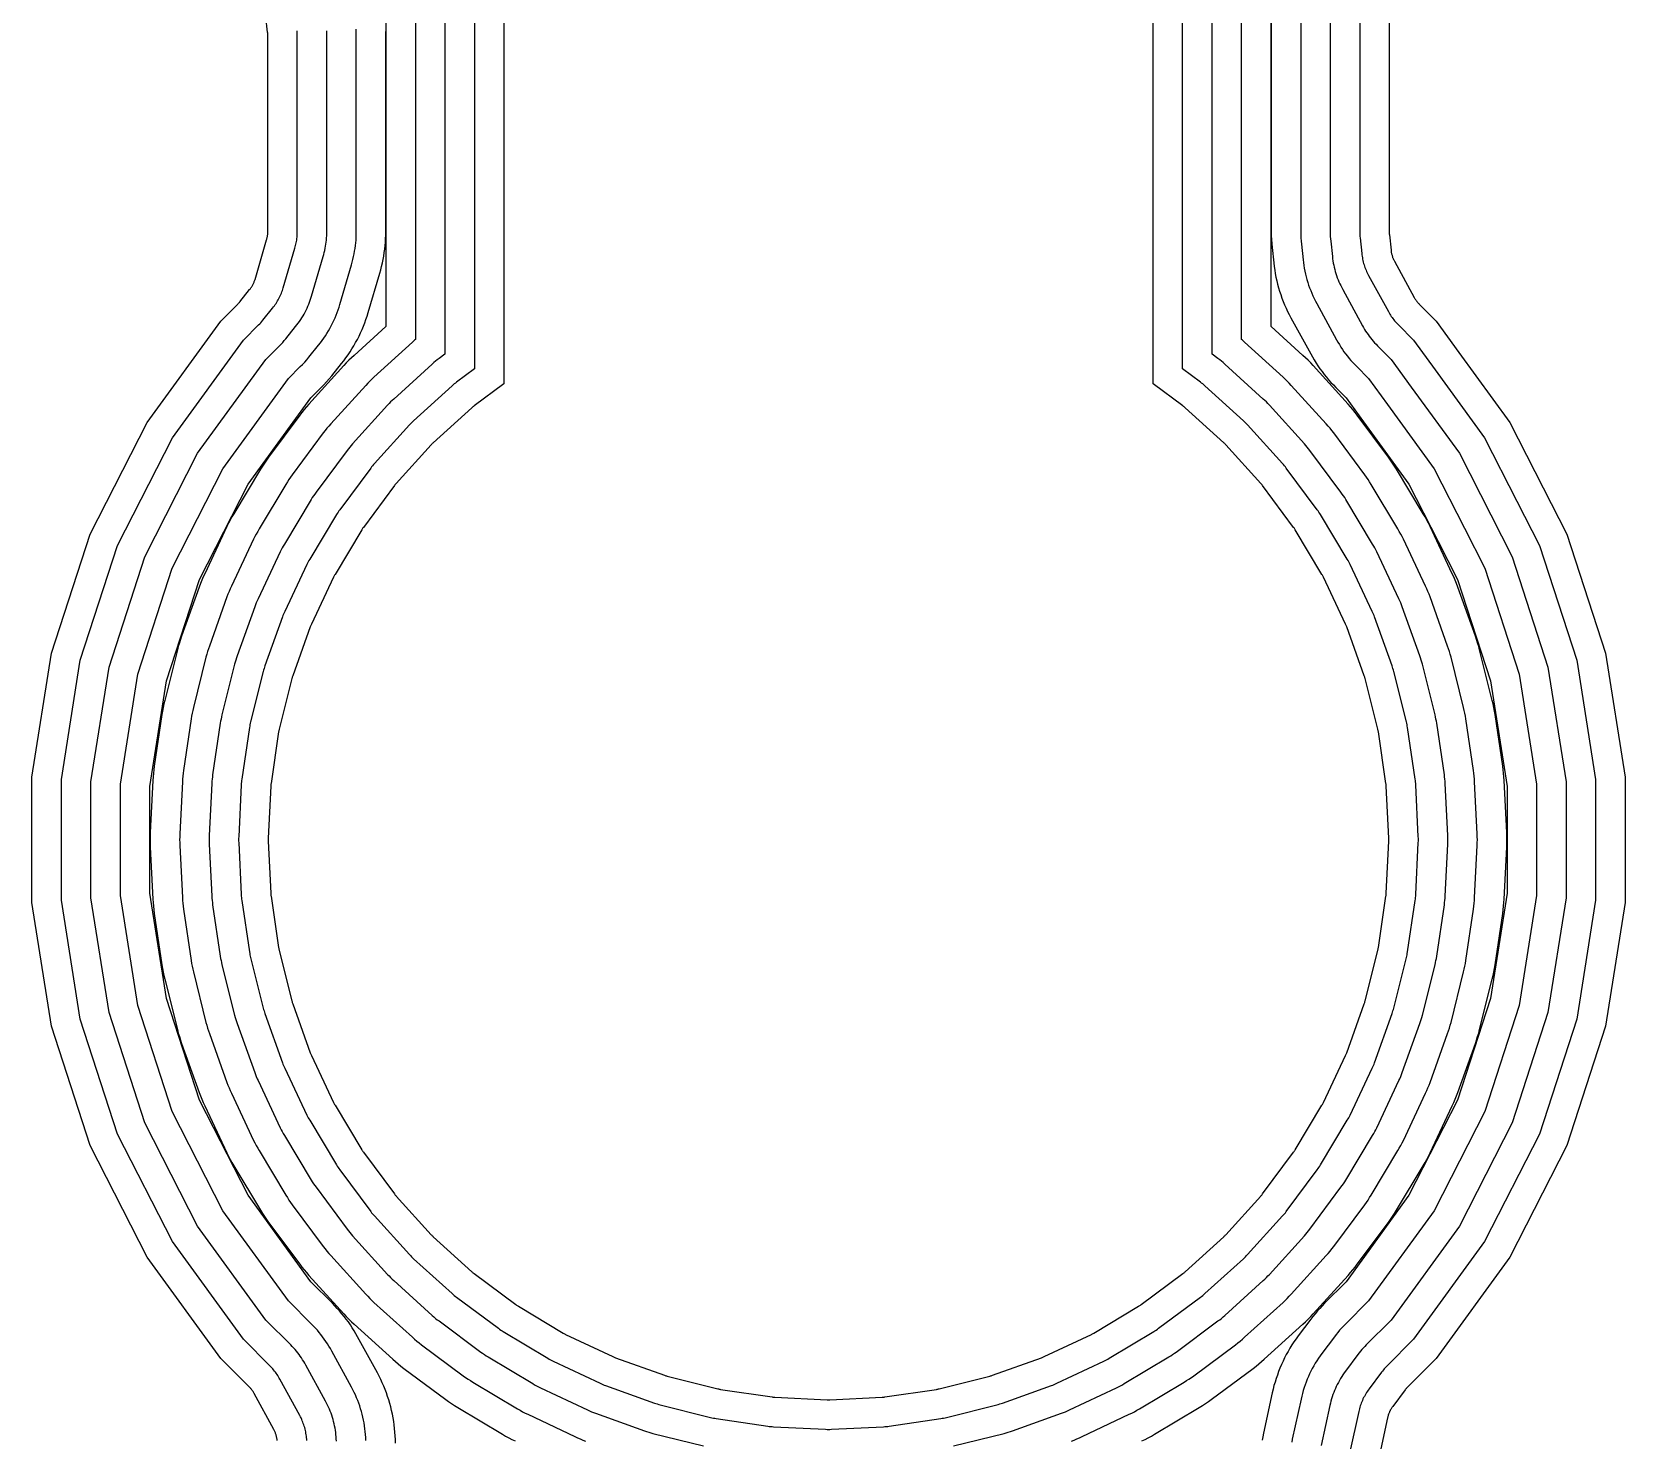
# Model space of a CAD drawing. Header units: metres. Extents: x 1.9 to 53.8, y 3.3 to 25.9.
# Drawn here: x 45.549 to 48.251, y 15.752 to 18.14 of the extents above; entities that cross this region are included whole.
import ezdxf

# ---------------------------------------------------------------- set-up
doc = ezdxf.new("R2010")
doc.units = ezdxf.units.M

msp = doc.modelspace()

# ---------------------------------------------------------------- linework, layer by layer
for points in [[(47.8505, 18.6936), (47.8505, 17.8015), (47.8505, 17.8001), (47.8506, 17.7988), (47.8507, 17.7975), (47.8508, 17.7961), (47.8536, 17.7698), (47.8538, 17.7685), (47.8539, 17.7673), (47.8541, 17.7661), (47.8544, 17.7649), (47.8546, 17.7637), (47.8549, 17.7625), (47.8553, 17.7613), (47.8556, 17.7602), (47.856, 17.759), (47.8564, 17.7578), (47.8568, 17.7567), (47.8573, 17.7556), (47.8578, 17.7544), (47.8583, 17.7533), (47.8589, 17.7522), (47.8595, 17.7511), (47.8929, 17.6898), (47.8935, 17.6888), (47.8941, 17.6878), (47.8948, 17.6868), (47.8954, 17.6858), (47.8961, 17.6848), (47.8968, 17.6838), (47.8975, 17.6829), (47.8983, 17.682), (47.899, 17.681), (47.8998, 17.6802), (47.9006, 17.6793), (47.9015, 17.6784), (47.9301, 17.6498), (47.9688, 17.5965), (48.0551, 17.4778), (48.1117, 17.3667), (48.1516, 17.2884), (48.2172, 17.0862), (48.2505, 16.8763), (48.2505, 16.6637), (48.2172, 16.4538), (48.1516, 16.2516), (48.0551, 16.0622), (47.9301, 15.8902), (47.8823, 15.8424), (47.8815, 15.8416), (47.8807, 15.8407), (47.8799, 15.8398), (47.8791, 15.8389), (47.8784, 15.838), (47.8777, 15.837), (47.8565, 15.8088), (47.8558, 15.8078), (47.855, 15.8067), (47.8544, 15.8057), (47.8537, 15.8046), (47.8531, 15.8035), (47.8524, 15.8024), (47.8519, 15.8013), (47.8513, 15.8002), (47.8508, 15.799), (47.8503, 15.7979), (47.8498, 15.7967), (47.8494, 15.7955), (47.849, 15.7943), (47.8486, 15.7931), (47.8483, 15.7919), (47.848, 15.7907), (47.8477, 15.7895), (47.8328, 15.7212)], [(47.6505, 18.6739), (47.6505, 17.8015), (47.6506, 17.7948), (47.6509, 17.7881), (47.6513, 17.7814), (47.6519, 17.7747), (47.6548, 17.7484), (47.6555, 17.7423), (47.6564, 17.7362), (47.6574, 17.7302), (47.6586, 17.7242), (47.6599, 17.7182), (47.6614, 17.7122), (47.663, 17.7063), (47.6648, 17.7004), (47.6667, 17.6946), (47.6687, 17.6888), (47.6709, 17.6831), (47.6732, 17.6774), (47.6757, 17.6718), (47.6783, 17.6662), (47.681, 17.6607), (47.6839, 17.6553), (47.7174, 17.594), (47.7203, 17.5888), (47.7233, 17.5837), (47.7265, 17.5786), (47.7298, 17.5737), (47.7332, 17.5688), (47.7367, 17.564), (47.7403, 17.5593), (47.744, 17.5546), (47.7479, 17.5501), (47.7518, 17.5456), (47.7559, 17.5413), (47.76, 17.537), (47.7776, 17.5195), (47.807, 17.479), (47.884, 17.373), (47.9335, 17.2759), (47.9662, 17.2116), (48.0222, 17.0394), (48.0505, 16.8605), (48.0505, 16.6795), (48.0222, 16.5006), (47.9662, 16.3284), (47.884, 16.167), (47.7776, 16.0205), (47.7409, 15.9839), (47.7367, 15.9796), (47.7327, 15.9752), (47.7287, 15.9708), (47.7249, 15.9662), (47.7212, 15.9616), (47.7175, 15.9569), (47.6964, 15.9286), (47.6927, 15.9236), (47.6891, 15.9184), (47.6857, 15.9131), (47.6823, 15.9077), (47.6792, 15.9023), (47.6761, 15.8968), (47.6732, 15.8912), (47.6705, 15.8855), (47.6678, 15.8798), (47.6654, 15.874), (47.663, 15.8682), (47.6609, 15.8622), (47.6588, 15.8563), (47.657, 15.8503), (47.6552, 15.8442), (47.6537, 15.8381), (47.6522, 15.832), (47.6374, 15.7637), (47.6361, 15.7576), (47.6351, 15.7515)], [(47.7005, 18.6788), (47.7005, 17.8015), (47.7006, 17.7961), (47.7008, 17.7908), (47.7011, 17.7854), (47.7016, 17.7801), (47.7045, 17.7537), (47.7051, 17.7489), (47.7058, 17.744), (47.7066, 17.7392), (47.7075, 17.7343), (47.7086, 17.7295), (47.7098, 17.7248), (47.7111, 17.72), (47.7125, 17.7153), (47.714, 17.7107), (47.7156, 17.7061), (47.7174, 17.7015), (47.7192, 17.6969), (47.7212, 17.6924), (47.7233, 17.688), (47.7255, 17.6836), (47.7278, 17.6793), (47.7613, 17.6179), (47.7636, 17.6138), (47.766, 17.6097), (47.7686, 17.6057), (47.7712, 17.6017), (47.7739, 17.5978), (47.7767, 17.5939), (47.7796, 17.5902), (47.7826, 17.5865), (47.7857, 17.5828), (47.7888, 17.5793), (47.7921, 17.5758), (47.7954, 17.5724), (47.8157, 17.5521), (47.8474, 17.5084), (47.9268, 17.3992), (47.978, 17.2986), (48.0125, 17.2308), (48.0709, 17.0511), (48.1005, 16.8645), (48.1005, 16.6755), (48.0709, 16.4889), (48.0125, 16.3092), (47.9268, 16.1408), (47.8157, 15.9879), (47.7763, 15.9485), (47.7729, 15.9451), (47.7697, 15.9416), (47.7665, 15.938), (47.7635, 15.9344), (47.7605, 15.9307), (47.7576, 15.9269), (47.7364, 15.8987), (47.7335, 15.8946), (47.7306, 15.8905), (47.7278, 15.8862), (47.7252, 15.882), (47.7226, 15.8776), (47.7202, 15.8732), (47.7179, 15.8687), (47.7157, 15.8642), (47.7136, 15.8596), (47.7116, 15.855), (47.7097, 15.8503), (47.708, 15.8456), (47.7064, 15.8408), (47.7049, 15.836), (47.7035, 15.8311), (47.7022, 15.8262), (47.7011, 15.8213), (47.6863, 15.7531), (47.6853, 15.7482)], [(47.7505, 18.6838), (47.7505, 17.8015), (47.7506, 17.7975), (47.7507, 17.7934), (47.751, 17.7894), (47.7514, 17.7854), (47.7542, 17.7591), (47.7546, 17.7554), (47.7552, 17.7518), (47.7558, 17.7481), (47.7565, 17.7445), (47.7573, 17.7409), (47.7582, 17.7374), (47.7591, 17.7338), (47.7602, 17.7303), (47.7613, 17.7268), (47.7626, 17.7233), (47.7639, 17.7199), (47.7653, 17.7165), (47.7668, 17.7131), (47.7683, 17.7098), (47.77, 17.7065), (47.7717, 17.7032), (47.8052, 17.6419), (47.8069, 17.6388), (47.8087, 17.6357), (47.8106, 17.6327), (47.8126, 17.6297), (47.8146, 17.6268), (47.8167, 17.6239), (47.8189, 17.6211), (47.8212, 17.6183), (47.8235, 17.6156), (47.8258, 17.6129), (47.8283, 17.6103), (47.8308, 17.6077), (47.8538, 17.5846), (47.8879, 17.5378), (47.9695, 17.4254), (48.0226, 17.3213), (48.0589, 17.25), (48.1197, 17.0628), (48.1505, 16.8684), (48.1505, 16.6716), (48.1197, 16.4772), (48.0589, 16.29), (47.9695, 16.1146), (47.8538, 15.9554), (47.8116, 15.9131), (47.8091, 15.9106), (47.8067, 15.908), (47.8043, 15.9053), (47.802, 15.9026), (47.7998, 15.8998), (47.7976, 15.897), (47.7765, 15.8687), (47.7742, 15.8657), (47.7721, 15.8626), (47.77, 15.8594), (47.768, 15.8562), (47.7661, 15.8529), (47.7643, 15.8496), (47.7625, 15.8462), (47.7609, 15.8428), (47.7593, 15.8394), (47.7578, 15.8359), (47.7564, 15.8324), (47.7551, 15.8289), (47.7539, 15.8253), (47.7528, 15.8217), (47.7518, 15.8181), (47.7508, 15.8144), (47.75, 15.8107), (47.7351, 15.7424)], [(47.8005, 18.6887), (47.8005, 17.8015), (47.8005, 17.7988), (47.8006, 17.7961), (47.8008, 17.7934), (47.8011, 17.7908), (47.8039, 17.7644), (47.8042, 17.762), (47.8046, 17.7596), (47.805, 17.7571), (47.8054, 17.7547), (47.806, 17.7523), (47.8066, 17.7499), (47.8072, 17.7476), (47.8079, 17.7452), (47.8087, 17.7429), (47.8095, 17.7406), (47.8104, 17.7383), (47.8113, 17.736), (47.8123, 17.7338), (47.8133, 17.7316), (47.8144, 17.7294), (47.8156, 17.7272), (47.8491, 17.6659), (47.8502, 17.6638), (47.8514, 17.6617), (47.8527, 17.6597), (47.854, 17.6577), (47.8554, 17.6558), (47.8568, 17.6539), (47.8582, 17.652), (47.8597, 17.6501), (47.8612, 17.6483), (47.8628, 17.6465), (47.8644, 17.6448), (47.8661, 17.6431), (47.892, 17.6172), (47.9283, 17.5671), (48.0123, 17.4516), (48.0671, 17.344), (48.1052, 17.2692), (48.1685, 17.0745), (48.2005, 16.8724), (48.2005, 16.6676), (48.1685, 16.4655), (48.1052, 16.2708), (48.0123, 16.0884), (47.892, 15.9228), (47.847, 15.8778), (47.8453, 15.8761), (47.8437, 15.8743), (47.8421, 15.8726), (47.8406, 15.8707), (47.8391, 15.8689), (47.8376, 15.867), (47.8165, 15.8388), (47.815, 15.8367), (47.8136, 15.8346), (47.8122, 15.8325), (47.8109, 15.8304), (47.8096, 15.8282), (47.8084, 15.826), (47.8072, 15.8238), (47.8061, 15.8215), (47.8051, 15.8192), (47.8041, 15.8169), (47.8031, 15.8146), (47.8023, 15.8122), (47.8015, 15.8098), (47.8007, 15.8074), (47.8, 15.805), (47.7994, 15.8025), (47.7988, 15.8001), (47.784, 15.7318)], [(46.2997, 18.3514), (46.2997, 17.5685), (46.2695, 17.546), (46.2675, 17.5445), (46.2656, 17.543), (46.2637, 17.5414), (46.2619, 17.5398), (46.1964, 17.4805), (46.1946, 17.4788), (46.1929, 17.4771), (46.1912, 17.4754), (46.1895, 17.4736), (46.1302, 17.4081), (46.1286, 17.4063), (46.127, 17.4044), (46.1255, 17.4025), (46.124, 17.4005), (46.0714, 17.3296), (46.0699, 17.3276), (46.0685, 17.3256), (46.0672, 17.3235), (46.0659, 17.3214), (46.0205, 17.2457), (46.0193, 17.2435), (46.0181, 17.2414), (46.0169, 17.2392), (46.0159, 17.237), (45.9781, 17.1572), (45.9771, 17.1549), (45.9761, 17.1527), (45.9752, 17.1504), (45.9744, 17.1481), (45.9446, 17.0649), (45.9438, 17.0626), (45.9431, 17.0603), (45.9424, 17.0579), (45.9418, 17.0556), (45.9203, 16.9699), (45.9197, 16.9675), (45.9192, 16.9651), (45.9188, 16.9627), (45.9184, 16.9603), (45.9054, 16.8729), (45.9051, 16.8705), (45.9048, 16.868), (45.9046, 16.8656), (45.9045, 16.8631), (45.9001, 16.7749), (45.9, 16.7725), (45.9, 16.77), (45.9, 16.7675), (45.9001, 16.7651), (45.9045, 16.6769), (45.9046, 16.6744), (45.9048, 16.672), (45.9051, 16.6695), (45.9054, 16.6671), (45.9184, 16.5797), (45.9188, 16.5773), (45.9192, 16.5749), (45.9197, 16.5725), (45.9203, 16.5701), (45.9418, 16.4844), (45.9424, 16.4821), (45.9431, 16.4797), (45.9438, 16.4774), (45.9446, 16.4751), (45.9744, 16.3919), (45.9752, 16.3896), (45.9761, 16.3873), (45.9771, 16.3851), (45.9781, 16.3828), (46.0159, 16.303), (46.0169, 16.3008), (46.0181, 16.2986), (46.0193, 16.2965), (46.0205, 16.2943), (46.0659, 16.2186), (46.0672, 16.2165), (46.0685, 16.2144), (46.0699, 16.2124), (46.0714, 16.2104), (46.124, 16.1395), (46.1255, 16.1375), (46.127, 16.1356), (46.1286, 16.1337), (46.1302, 16.1319), (46.1895, 16.0664), (46.1912, 16.0646), (46.1929, 16.0629), (46.1946, 16.0612), (46.1964, 16.0595), (46.2619, 16.0002), (46.2637, 15.9986), (46.2656, 15.997), (46.2675, 15.9955), (46.2695, 15.994), (46.3404, 15.9414), (46.3424, 15.9399), (46.3444, 15.9385), (46.3465, 15.9372), (46.3486, 15.9359), (46.4243, 15.8905), (46.4265, 15.8893), (46.4286, 15.8881), (46.4308, 15.8869), (46.433, 15.8859), (46.5128, 15.8481), (46.5151, 15.8471), (46.5173, 15.8461), (46.5196, 15.8452), (46.5219, 15.8444), (46.6051, 15.8146), (46.6074, 15.8138), (46.6097, 15.8131), (46.6121, 15.8124), (46.6144, 15.8118), (46.7001, 15.7903), (46.7025, 15.7897), (46.7049, 15.7892), (46.7073, 15.7888), (46.7097, 15.7884), (46.7971, 15.7754), (46.7995, 15.7751), (46.802, 15.7748), (46.8044, 15.7746), (46.8069, 15.7745), (46.8951, 15.7701), (46.8975, 15.77), (46.9, 15.77), (46.9025, 15.77), (46.9049, 15.7701), (46.9931, 15.7745), (46.9956, 15.7746), (46.998, 15.7748), (47.0005, 15.7751), (47.0029, 15.7754), (47.0903, 15.7884), (47.0927, 15.7888), (47.0951, 15.7892), (47.0975, 15.7897), (47.0999, 15.7903), (47.1856, 15.8118), (47.1879, 15.8124), (47.1903, 15.8131), (47.1926, 15.8138), (47.1949, 15.8146), (47.2781, 15.8444), (47.2804, 15.8452), (47.2827, 15.8461), (47.2849, 15.8471), (47.2872, 15.8481), (47.367, 15.8859), (47.3692, 15.8869), (47.3714, 15.8881), (47.3735, 15.8893), (47.3757, 15.8905), (47.4514, 15.9359), (47.4535, 15.9372), (47.4556, 15.9385), (47.4576, 15.9399), (47.4596, 15.9414), (47.5305, 15.994), (47.5325, 15.9955), (47.5344, 15.997), (47.5363, 15.9986), (47.5381, 16.0002), (47.6036, 16.0595), (47.6054, 16.0612), (47.6071, 16.0629), (47.6088, 16.0646), (47.6105, 16.0664), (47.6698, 16.1319), (47.6714, 16.1337), (47.673, 16.1356), (47.6745, 16.1375), (47.676, 16.1395), (47.7286, 16.2104), (47.7301, 16.2124), (47.7315, 16.2144), (47.7328, 16.2165), (47.7341, 16.2186), (47.7795, 16.2943), (47.7807, 16.2965), (47.7819, 16.2986), (47.7831, 16.3008), (47.7841, 16.303), (47.8219, 16.3828), (47.8229, 16.3851), (47.8239, 16.3873), (47.8248, 16.3896), (47.8256, 16.3919), (47.8554, 16.4751), (47.8562, 16.4774), (47.8569, 16.4797), (47.8576, 16.4821), (47.8582, 16.4844), (47.8797, 16.5701), (47.8803, 16.5725), (47.8808, 16.5749), (47.8812, 16.5773), (47.8816, 16.5797), (47.8946, 16.6671), (47.8949, 16.6695), (47.8952, 16.672), (47.8954, 16.6744), (47.8955, 16.6769), (47.8999, 16.7651), (47.9, 16.7675), (47.9, 16.77), (47.9, 16.7725), (47.8999, 16.7749), (47.8955, 16.8631), (47.8954, 16.8656), (47.8952, 16.868), (47.8949, 16.8705), (47.8946, 16.8729), (47.8816, 16.9603), (47.8812, 16.9627), (47.8808, 16.9651), (47.8803, 16.9675), (47.8797, 16.9699), (47.8582, 17.0556), (47.8576, 17.0579), (47.8569, 17.0603), (47.8562, 17.0626), (47.8554, 17.0649), (47.8256, 17.1481), (47.8248, 17.1504), (47.8239, 17.1527), (47.8229, 17.1549), (47.8219, 17.1572), (47.7841, 17.237), (47.7831, 17.2392), (47.7819, 17.2414), (47.7807, 17.2435), (47.7795, 17.2457), (47.7341, 17.3214), (47.7328, 17.3235), (47.7315, 17.3256), (47.7301, 17.3276), (47.7286, 17.3296), (47.676, 17.4005), (47.6745, 17.4025), (47.673, 17.4044), (47.6714, 17.4063), (47.6698, 17.4081), (47.6105, 17.4736), (47.6088, 17.4754), (47.6071, 17.4771), (47.6054, 17.4788), (47.6036, 17.4805), (47.5381, 17.5398), (47.5363, 17.5414), (47.5344, 17.543), (47.5325, 17.5445), (47.5305, 17.546), (47.5003, 17.5685), (47.5003, 18.6)], [(46.3497, 18.3721), (46.3497, 17.5433), (46.2993, 17.5059), (46.2983, 17.5051), (46.2973, 17.5044), (46.2964, 17.5036), (46.2955, 17.5028), (46.23, 17.4434), (46.2291, 17.4426), (46.2282, 17.4418), (46.2274, 17.4409), (46.2266, 17.44), (46.1672, 17.3745), (46.1664, 17.3736), (46.1656, 17.3727), (46.1649, 17.3717), (46.1641, 17.3707), (46.1115, 17.2998), (46.1108, 17.2988), (46.1101, 17.2978), (46.1094, 17.2968), (46.1088, 17.2957), (46.0634, 17.22), (46.0628, 17.2189), (46.0622, 17.2178), (46.0616, 17.2167), (46.0611, 17.2156), (46.0233, 17.1358), (46.0228, 17.1347), (46.0223, 17.1335), (46.0219, 17.1324), (46.0214, 17.1313), (45.9917, 17.0481), (45.9913, 17.0469), (45.9909, 17.0458), (45.9906, 17.0446), (45.9903, 17.0434), (45.9688, 16.9577), (45.9685, 16.9565), (45.9683, 16.9553), (45.968, 16.9541), (45.9678, 16.9529), (45.9549, 16.8656), (45.9547, 16.8643), (45.9546, 16.8631), (45.9545, 16.8619), (45.9544, 16.8607), (45.9501, 16.7725), (45.95, 16.7712), (45.95, 16.77), (45.95, 16.7688), (45.9501, 16.7675), (45.9544, 16.6793), (45.9545, 16.6781), (45.9546, 16.6769), (45.9547, 16.6757), (45.9549, 16.6744), (45.9678, 16.5871), (45.968, 16.5859), (45.9683, 16.5847), (45.9685, 16.5835), (45.9688, 16.5823), (45.9903, 16.4966), (45.9906, 16.4954), (45.9909, 16.4942), (45.9913, 16.4931), (45.9917, 16.4919), (46.0214, 16.4087), (46.0219, 16.4076), (46.0223, 16.4065), (46.0228, 16.4053), (46.0233, 16.4042), (46.0611, 16.3244), (46.0616, 16.3233), (46.0622, 16.3222), (46.0628, 16.3211), (46.0634, 16.32), (46.1088, 16.2443), (46.1094, 16.2432), (46.1101, 16.2422), (46.1108, 16.2412), (46.1115, 16.2402), (46.1641, 16.1693), (46.1649, 16.1683), (46.1656, 16.1673), (46.1664, 16.1664), (46.1672, 16.1655), (46.2266, 16.1), (46.2274, 16.0991), (46.2282, 16.0982), (46.2291, 16.0974), (46.23, 16.0966), (46.2955, 16.0372), (46.2964, 16.0364), (46.2973, 16.0356), (46.2983, 16.0349), (46.2993, 16.0341), (46.3702, 15.9815), (46.3712, 15.9808), (46.3722, 15.9801), (46.3732, 15.9794), (46.3743, 15.9788), (46.45, 15.9334), (46.4511, 15.9328), (46.4522, 15.9322), (46.4533, 15.9316), (46.4544, 15.9311), (46.5342, 15.8933), (46.5353, 15.8928), (46.5365, 15.8923), (46.5376, 15.8919), (46.5387, 15.8914), (46.6219, 15.8617), (46.6231, 15.8613), (46.6242, 15.8609), (46.6254, 15.8606), (46.6266, 15.8603), (46.7123, 15.8388), (46.7135, 15.8385), (46.7147, 15.8383), (46.7159, 15.838), (46.7171, 15.8378), (46.8044, 15.8249), (46.8057, 15.8247), (46.8069, 15.8246), (46.8081, 15.8245), (46.8093, 15.8244), (46.8975, 15.8201), (46.8988, 15.82), (46.9, 15.82), (46.9012, 15.82), (46.9025, 15.8201), (46.9907, 15.8244), (46.9919, 15.8245), (46.9931, 15.8246), (46.9943, 15.8247), (46.9956, 15.8249), (47.0829, 15.8378), (47.0841, 15.838), (47.0853, 15.8383), (47.0865, 15.8385), (47.0877, 15.8388), (47.1734, 15.8603), (47.1746, 15.8606), (47.1758, 15.8609), (47.1769, 15.8613), (47.1781, 15.8617), (47.2613, 15.8914), (47.2624, 15.8919), (47.2635, 15.8923), (47.2647, 15.8928), (47.2658, 15.8933), (47.3456, 15.9311), (47.3467, 15.9316), (47.3478, 15.9322), (47.3489, 15.9328), (47.35, 15.9334), (47.4257, 15.9788), (47.4268, 15.9794), (47.4278, 15.9801), (47.4288, 15.9808), (47.4298, 15.9815), (47.5007, 16.0341), (47.5017, 16.0349), (47.5027, 16.0356), (47.5036, 16.0364), (47.5045, 16.0372), (47.57, 16.0966), (47.5709, 16.0974), (47.5718, 16.0982), (47.5726, 16.0991), (47.5734, 16.1), (47.6328, 16.1655), (47.6336, 16.1664), (47.6344, 16.1673), (47.6351, 16.1683), (47.6359, 16.1693), (47.6885, 16.2402), (47.6892, 16.2412), (47.6899, 16.2422), (47.6906, 16.2432), (47.6912, 16.2443), (47.7366, 16.32), (47.7372, 16.3211), (47.7378, 16.3222), (47.7384, 16.3233), (47.7389, 16.3244), (47.7767, 16.4042), (47.7772, 16.4053), (47.7777, 16.4065), (47.7781, 16.4076), (47.7786, 16.4087), (47.8083, 16.4919), (47.8087, 16.4931), (47.8091, 16.4942), (47.8094, 16.4954), (47.8097, 16.4966), (47.8312, 16.5823), (47.8315, 16.5835), (47.8317, 16.5847), (47.832, 16.5859), (47.8322, 16.5871), (47.8451, 16.6744), (47.8453, 16.6757), (47.8454, 16.6769), (47.8455, 16.6781), (47.8456, 16.6793), (47.8499, 16.7675), (47.85, 16.7688), (47.85, 16.77), (47.85, 16.7712), (47.8499, 16.7725), (47.8456, 16.8607), (47.8455, 16.8619), (47.8454, 16.8631), (47.8453, 16.8643), (47.8451, 16.8656), (47.8322, 16.9529), (47.832, 16.9541), (47.8317, 16.9553), (47.8315, 16.9565), (47.8312, 16.9577), (47.8097, 17.0434), (47.8094, 17.0446), (47.8091, 17.0458), (47.8087, 17.0469), (47.8083, 17.0481), (47.7786, 17.1313), (47.7781, 17.1324), (47.7777, 17.1335), (47.7772, 17.1347), (47.7767, 17.1358), (47.7389, 17.2156), (47.7384, 17.2167), (47.7378, 17.2178), (47.7372, 17.2189), (47.7366, 17.22), (47.6912, 17.2957), (47.6906, 17.2968), (47.6899, 17.2978), (47.6892, 17.2988), (47.6885, 17.2998), (47.6359, 17.3707), (47.6351, 17.3717), (47.6344, 17.3727), (47.6336, 17.3736), (47.6328, 17.3745), (47.5734, 17.44), (47.5726, 17.4409), (47.5718, 17.4418), (47.5709, 17.4426), (47.57, 17.4434), (47.5045, 17.5028), (47.5036, 17.5036), (47.5027, 17.5044), (47.5017, 17.5051), (47.5007, 17.5059), (47.4503, 17.5433), (47.4503, 18.6)], [(47.112, 15.7418), (47.1977, 15.7632), (47.2013, 15.7642), (47.2048, 15.7652), (47.2083, 15.7663), (47.2118, 15.7675), (47.2949, 15.7973), (47.2984, 15.7986), (47.3018, 15.7999), (47.3052, 15.8014), (47.3085, 15.8029), (47.3884, 15.8407), (47.3917, 15.8423), (47.395, 15.844), (47.3982, 15.8458), (47.4014, 15.8476), (47.4771, 15.893), (47.4803, 15.8949), (47.4833, 15.897), (47.4864, 15.899), (47.4894, 15.9012), (47.5603, 15.9538), (47.5632, 15.956), (47.5661, 15.9583), (47.5689, 15.9607), (47.5717, 15.9631), (47.6371, 16.0225), (47.6398, 16.025), (47.6425, 16.0275), (47.645, 16.0302), (47.6475, 16.0329), (47.7069, 16.0983), (47.7093, 16.1011), (47.7117, 16.1039), (47.714, 16.1068), (47.7162, 16.1097), (47.7688, 16.1806), (47.771, 16.1836), (47.773, 16.1867), (47.7751, 16.1897), (47.777, 16.1929), (47.8224, 16.2686), (47.8242, 16.2718), (47.826, 16.275), (47.8277, 16.2783), (47.8293, 16.2816), (47.8671, 16.3615), (47.8686, 16.3648), (47.8701, 16.3682), (47.8714, 16.3716), (47.8727, 16.3751), (47.9025, 16.4582), (47.9037, 16.4617), (47.9048, 16.4652), (47.9058, 16.4687), (47.9068, 16.4723), (47.9282, 16.558), (47.9291, 16.5616), (47.9298, 16.5652), (47.9305, 16.5688), (47.9311, 16.5724), (47.944, 16.6598), (47.9445, 16.6634), (47.9449, 16.6671), (47.9453, 16.6707), (47.9455, 16.6744), (47.9498, 16.7626), (47.95, 16.7663), (47.95, 16.77), (47.95, 16.7737), (47.9498, 16.7774), (47.9455, 16.8656), (47.9453, 16.8693), (47.9449, 16.8729), (47.9445, 16.8766), (47.944, 16.8802), (47.9311, 16.9676), (47.9305, 16.9712), (47.9298, 16.9748), (47.9291, 16.9784), (47.9282, 16.982), (47.9068, 17.0677), (47.9058, 17.0713), (47.9048, 17.0748), (47.9037, 17.0783), (47.9025, 17.0818), (47.8727, 17.1649), (47.8714, 17.1684), (47.8701, 17.1718), (47.8686, 17.1752), (47.8671, 17.1785), (47.8293, 17.2584), (47.8277, 17.2617), (47.826, 17.265), (47.8242, 17.2682), (47.8224, 17.2714), (47.777, 17.3471), (47.7751, 17.3503), (47.773, 17.3533), (47.771, 17.3564), (47.7688, 17.3594), (47.7162, 17.4303), (47.714, 17.4332), (47.7117, 17.4361), (47.7093, 17.4389), (47.7069, 17.4417), (47.6475, 17.5071), (47.645, 17.5098), (47.6425, 17.5125), (47.6398, 17.515), (47.6371, 17.5175), (47.5717, 17.5769), (47.5689, 17.5793), (47.5661, 17.5817), (47.5632, 17.584), (47.5603, 17.5862), (47.5503, 17.5937), (47.5503, 18.6)], [(47.3118, 15.7502), (47.3164, 15.7519), (47.321, 15.7537), (47.3255, 15.7557), (47.3299, 15.7577), (47.4098, 15.7955), (47.4142, 15.7976), (47.4185, 15.7999), (47.4228, 15.8023), (47.4271, 15.8047), (47.5028, 15.8501), (47.507, 15.8527), (47.5111, 15.8554), (47.5152, 15.8582), (47.5192, 15.861), (47.5901, 15.9136), (47.594, 15.9166), (47.5978, 15.9197), (47.6016, 15.9228), (47.6053, 15.9261), (47.6707, 15.9854), (47.6743, 15.9888), (47.6778, 15.9922), (47.6812, 15.9957), (47.6846, 15.9993), (47.7439, 16.0647), (47.7472, 16.0684), (47.7503, 16.0722), (47.7534, 16.076), (47.7564, 16.0799), (47.809, 16.1508), (47.8118, 16.1548), (47.8146, 16.1589), (47.8173, 16.163), (47.8199, 16.1672), (47.8653, 16.2429), (47.8677, 16.2472), (47.8701, 16.2515), (47.8724, 16.2558), (47.8745, 16.2602), (47.9123, 16.3401), (47.9143, 16.3445), (47.9163, 16.349), (47.9181, 16.3536), (47.9198, 16.3582), (47.9496, 16.4414), (47.9512, 16.446), (47.9526, 16.4507), (47.954, 16.4554), (47.9553, 16.4601), (47.9767, 16.5458), (47.9778, 16.5506), (47.9789, 16.5554), (47.9798, 16.5602), (47.9805, 16.5651), (47.9935, 16.6524), (47.9942, 16.6573), (47.9947, 16.6622), (47.9951, 16.6671), (47.9954, 16.672), (47.9998, 16.7602), (47.9999, 16.7651), (48, 16.77), (47.9999, 16.7749), (47.9998, 16.7798), (47.9954, 16.868), (47.9951, 16.8729), (47.9947, 16.8778), (47.9942, 16.8827), (47.9935, 16.8876), (47.9805, 16.9749), (47.9798, 16.9798), (47.9789, 16.9846), (47.9778, 16.9894), (47.9767, 16.9942), (47.9553, 17.0799), (47.954, 17.0846), (47.9526, 17.0893), (47.9512, 17.094), (47.9496, 17.0986), (47.9198, 17.1818), (47.9181, 17.1864), (47.9163, 17.191), (47.9143, 17.1955), (47.9123, 17.1999), (47.8745, 17.2798), (47.8724, 17.2842), (47.8701, 17.2885), (47.8677, 17.2928), (47.8653, 17.2971), (47.8199, 17.3728), (47.8173, 17.377), (47.8146, 17.3811), (47.8118, 17.3852), (47.809, 17.3892), (47.7564, 17.4601), (47.7534, 17.464), (47.7503, 17.4678), (47.7472, 17.4716), (47.7439, 17.4753), (47.6846, 17.5407), (47.6812, 17.5443), (47.6778, 17.5478), (47.6743, 17.5512), (47.6707, 17.5546), (47.6053, 17.6139), (47.6016, 17.6172), (47.6003, 17.6183), (47.6003, 18.6)], [(47.4311, 15.7503), (47.4367, 15.753), (47.4421, 15.7558), (47.4475, 15.7587), (47.4528, 15.7618), (47.5285, 15.8072), (47.5338, 15.8105), (47.5389, 15.8138), (47.544, 15.8173), (47.5489, 15.8209), (47.6199, 15.8735), (47.6248, 15.8772), (47.6296, 15.881), (47.6342, 15.885), (47.6388, 15.8891), (47.7043, 15.9484), (47.7088, 15.9525), (47.7132, 15.9568), (47.7175, 15.9612), (47.7216, 15.9657), (47.7809, 16.0312), (47.785, 16.0358), (47.789, 16.0404), (47.7928, 16.0452), (47.7965, 16.0501), (47.8491, 16.1211), (47.8527, 16.126), (47.8562, 16.1311), (47.8595, 16.1362), (47.8628, 16.1415), (47.9082, 16.2172), (47.9113, 16.2225), (47.9142, 16.2279), (47.917, 16.2333), (47.9197, 16.2389), (47.9575, 16.3187), (47.96, 16.3243), (47.9625, 16.3299), (47.9647, 16.3356), (47.9669, 16.3414), (47.9966, 16.4245), (47.9986, 16.4303), (48.0005, 16.4362), (48.0022, 16.4421), (48.0038, 16.448), (48.0252, 16.5337), (48.0266, 16.5396), (48.0279, 16.5456), (48.029, 16.5517), (48.03, 16.5577), (48.043, 16.6451), (48.0438, 16.6512), (48.0445, 16.6573), (48.045, 16.6634), (48.0454, 16.6695), (48.0497, 16.7577), (48.0499, 16.7639), (48.05, 16.77), (48.0499, 16.7761), (48.0497, 16.7823), (48.0454, 16.8705), (48.045, 16.8766), (48.0445, 16.8827), (48.0438, 16.8888), (48.043, 16.8949), (48.03, 16.9823), (48.029, 16.9883), (48.0279, 16.9944), (48.0266, 17.0004), (48.0252, 17.0063), (48.0038, 17.092), (48.0022, 17.0979), (48.0005, 17.1038), (47.9986, 17.1097), (47.9966, 17.1155), (47.9669, 17.1986), (47.9647, 17.2044), (47.9625, 17.2101), (47.96, 17.2157), (47.9575, 17.2213), (47.9197, 17.3011), (47.917, 17.3067), (47.9142, 17.3121), (47.9113, 17.3175), (47.9082, 17.3228), (47.8628, 17.3985), (47.8595, 17.4038), (47.8562, 17.4089), (47.8527, 17.414), (47.8491, 17.4189), (47.7965, 17.4899), (47.7928, 17.4948), (47.789, 17.4996), (47.785, 17.5042), (47.7809, 17.5088), (47.7216, 17.5743), (47.7175, 17.5788), (47.7132, 17.5832), (47.7088, 17.5875), (47.7043, 17.5916), (47.6503, 17.6406), (47.6503, 18.6)], [(46.2497, 18.3307), (46.2497, 17.5937), (46.2397, 17.5862), (46.2368, 17.584), (46.2339, 17.5817), (46.2311, 17.5793), (46.2283, 17.5769), (46.1629, 17.5175), (46.1602, 17.515), (46.1575, 17.5125), (46.155, 17.5098), (46.1525, 17.5071), (46.0931, 17.4417), (46.0907, 17.4389), (46.0883, 17.4361), (46.086, 17.4332), (46.0838, 17.4303), (46.0312, 17.3594), (46.029, 17.3564), (46.027, 17.3533), (46.0249, 17.3503), (46.023, 17.3471), (45.9776, 17.2714), (45.9758, 17.2682), (45.974, 17.265), (45.9723, 17.2617), (45.9707, 17.2584), (45.9329, 17.1785), (45.9314, 17.1752), (45.9299, 17.1718), (45.9286, 17.1684), (45.9273, 17.1649), (45.8975, 17.0818), (45.8963, 17.0783), (45.8952, 17.0748), (45.8942, 17.0713), (45.8932, 17.0677), (45.8718, 16.982), (45.8709, 16.9784), (45.8702, 16.9748), (45.8695, 16.9712), (45.8689, 16.9676), (45.856, 16.8802), (45.8555, 16.8766), (45.8551, 16.8729), (45.8547, 16.8693), (45.8545, 16.8656), (45.8502, 16.7774), (45.85, 16.7737), (45.85, 16.77), (45.85, 16.7663), (45.8502, 16.7626), (45.8545, 16.6744), (45.8547, 16.6707), (45.8551, 16.6671), (45.8555, 16.6634), (45.856, 16.6598), (45.8689, 16.5724), (45.8695, 16.5688), (45.8702, 16.5652), (45.8709, 16.5616), (45.8718, 16.558), (45.8932, 16.4723), (45.8942, 16.4687), (45.8952, 16.4652), (45.8963, 16.4617), (45.8975, 16.4582), (45.9273, 16.3751), (45.9286, 16.3716), (45.9299, 16.3682), (45.9314, 16.3648), (45.9329, 16.3615), (45.9707, 16.2816), (45.9723, 16.2783), (45.974, 16.275), (45.9758, 16.2718), (45.9776, 16.2686), (46.023, 16.1929), (46.0249, 16.1897), (46.027, 16.1867), (46.029, 16.1836), (46.0312, 16.1806), (46.0838, 16.1097), (46.086, 16.1068), (46.0883, 16.1039), (46.0907, 16.1011), (46.0931, 16.0983), (46.1525, 16.0329), (46.155, 16.0302), (46.1575, 16.0275), (46.1602, 16.025), (46.1629, 16.0225), (46.2283, 15.9631), (46.2311, 15.9607), (46.2339, 15.9583), (46.2368, 15.956), (46.2397, 15.9538), (46.3106, 15.9012), (46.3136, 15.899), (46.3167, 15.897), (46.3197, 15.8949), (46.3229, 15.893), (46.3986, 15.8476), (46.4018, 15.8458), (46.405, 15.844), (46.4083, 15.8423), (46.4116, 15.8407), (46.4915, 15.8029), (46.4948, 15.8014), (46.4982, 15.7999), (46.5016, 15.7986), (46.5051, 15.7973), (46.5882, 15.7675), (46.5917, 15.7663), (46.5952, 15.7652), (46.5987, 15.7642), (46.6023, 15.7632), (46.688, 15.7418)], [(46.1497, 18.2892), (46.1497, 17.6406), (46.0957, 17.5916), (46.0912, 17.5875), (46.0868, 17.5832), (46.0825, 17.5788), (46.0784, 17.5743), (46.0191, 17.5088), (46.015, 17.5042), (46.011, 17.4996), (46.0072, 17.4948), (46.0035, 17.4899), (45.9509, 17.4189), (45.9473, 17.414), (45.9438, 17.4089), (45.9405, 17.4038), (45.9372, 17.3985), (45.8918, 17.3228), (45.8887, 17.3175), (45.8858, 17.3121), (45.883, 17.3067), (45.8803, 17.3011), (45.8425, 17.2213), (45.84, 17.2157), (45.8375, 17.2101), (45.8353, 17.2044), (45.8331, 17.1986), (45.8034, 17.1155), (45.8014, 17.1097), (45.7995, 17.1038), (45.7978, 17.0979), (45.7962, 17.092), (45.7748, 17.0063), (45.7734, 17.0004), (45.7721, 16.9944), (45.771, 16.9883), (45.77, 16.9823), (45.757, 16.8949), (45.7562, 16.8888), (45.7555, 16.8827), (45.755, 16.8766), (45.7546, 16.8705), (45.7503, 16.7823), (45.7501, 16.7761), (45.75, 16.77), (45.7501, 16.7639), (45.7503, 16.7577), (45.7546, 16.6695), (45.755, 16.6634), (45.7555, 16.6573), (45.7562, 16.6512), (45.757, 16.6451), (45.77, 16.5577), (45.771, 16.5517), (45.7721, 16.5456), (45.7734, 16.5396), (45.7748, 16.5337), (45.7962, 16.448), (45.7978, 16.4421), (45.7995, 16.4362), (45.8014, 16.4303), (45.8034, 16.4245), (45.8331, 16.3414), (45.8353, 16.3356), (45.8375, 16.3299), (45.84, 16.3243), (45.8425, 16.3187), (45.8803, 16.2389), (45.883, 16.2333), (45.8858, 16.2279), (45.8887, 16.2225), (45.8918, 16.2172), (45.9372, 16.1415), (45.9405, 16.1362), (45.9438, 16.1311), (45.9473, 16.126), (45.9509, 16.1211), (46.0035, 16.0501), (46.0072, 16.0452), (46.011, 16.0404), (46.015, 16.0358), (46.0191, 16.0312), (46.0784, 15.9657), (46.0825, 15.9612), (46.0868, 15.9568), (46.0912, 15.9525), (46.0957, 15.9484), (46.1612, 15.8891), (46.1658, 15.885), (46.1704, 15.881), (46.1752, 15.8772), (46.1801, 15.8735), (46.2511, 15.8209), (46.256, 15.8173), (46.2611, 15.8138), (46.2662, 15.8105), (46.2715, 15.8072), (46.3472, 15.7618), (46.3525, 15.7587), (46.3579, 15.7558), (46.3633, 15.753), (46.3689, 15.7503)], [(46.1997, 18.3099), (46.1997, 17.6183), (46.1984, 17.6172), (46.1947, 17.6139), (46.1293, 17.5546), (46.1257, 17.5512), (46.1222, 17.5478), (46.1188, 17.5443), (46.1154, 17.5407), (46.0561, 17.4753), (46.0528, 17.4716), (46.0497, 17.4678), (46.0466, 17.464), (46.0436, 17.4601), (45.991, 17.3892), (45.9882, 17.3852), (45.9854, 17.3811), (45.9827, 17.377), (45.9801, 17.3728), (45.9347, 17.2971), (45.9323, 17.2928), (45.9299, 17.2885), (45.9276, 17.2842), (45.9255, 17.2798), (45.8877, 17.1999), (45.8857, 17.1955), (45.8837, 17.191), (45.8819, 17.1864), (45.8802, 17.1818), (45.8504, 17.0986), (45.8488, 17.094), (45.8474, 17.0893), (45.846, 17.0846), (45.8447, 17.0799), (45.8233, 16.9942), (45.8222, 16.9894), (45.8211, 16.9846), (45.8202, 16.9798), (45.8195, 16.9749), (45.8065, 16.8876), (45.8058, 16.8827), (45.8053, 16.8778), (45.8049, 16.8729), (45.8046, 16.868), (45.8002, 16.7798), (45.8001, 16.7749), (45.8, 16.77), (45.8001, 16.7651), (45.8002, 16.7602), (45.8046, 16.672), (45.8049, 16.6671), (45.8053, 16.6622), (45.8058, 16.6573), (45.8065, 16.6524), (45.8195, 16.5651), (45.8202, 16.5602), (45.8211, 16.5554), (45.8222, 16.5506), (45.8233, 16.5458), (45.8447, 16.4601), (45.846, 16.4554), (45.8474, 16.4507), (45.8488, 16.446), (45.8504, 16.4414), (45.8802, 16.3582), (45.8819, 16.3536), (45.8837, 16.349), (45.8857, 16.3445), (45.8877, 16.3401), (45.9255, 16.2602), (45.9276, 16.2558), (45.9299, 16.2515), (45.9323, 16.2472), (45.9347, 16.2429), (45.9801, 16.1672), (45.9827, 16.163), (45.9854, 16.1589), (45.9882, 16.1548), (45.991, 16.1508), (46.0436, 16.0799), (46.0466, 16.076), (46.0497, 16.0722), (46.0528, 16.0684), (46.0561, 16.0647), (46.1154, 15.9993), (46.1188, 15.9957), (46.1222, 15.9922), (46.1257, 15.9888), (46.1293, 15.9854), (46.1947, 15.9261), (46.1984, 15.9228), (46.2022, 15.9197), (46.206, 15.9166), (46.2099, 15.9136), (46.2808, 15.861), (46.2848, 15.8582), (46.2889, 15.8554), (46.293, 15.8527), (46.2972, 15.8501), (46.3729, 15.8047), (46.3772, 15.8023), (46.3815, 15.7999), (46.3858, 15.7976), (46.3902, 15.7955), (46.4701, 15.7577), (46.4745, 15.7557), (46.479, 15.7537), (46.4836, 15.7519), (46.4882, 15.7502)], [(45.9655, 15.7509), (45.9654, 15.7521), (45.9652, 15.7533), (45.965, 15.7546), (45.9648, 15.7558), (45.9645, 15.757), (45.9642, 15.7582), (45.9639, 15.7594), (45.9636, 15.7606), (45.9632, 15.7618), (45.9628, 15.7629), (45.9623, 15.7641), (45.9618, 15.7652), (45.9613, 15.7664), (45.9608, 15.7675), (45.9603, 15.7686), (45.9597, 15.7697), (45.9262, 15.831), (45.9256, 15.8321), (45.925, 15.8331), (45.9244, 15.8341), (45.9237, 15.8351), (45.923, 15.8361), (45.9223, 15.837), (45.9216, 15.838), (45.9209, 15.8389), (45.9201, 15.8398), (45.9193, 15.8407), (45.9185, 15.8416), (45.9177, 15.8424), (45.8699, 15.8902), (45.745, 16.0622), (45.6484, 16.2516), (45.5828, 16.4538), (45.5495, 16.6637), (45.5495, 16.8763), (45.5828, 17.0862), (45.6484, 17.2884), (45.745, 17.4778), (45.8699, 17.6498), (45.8985, 17.6784), (45.8995, 17.6794), (45.9004, 17.6804), (45.9013, 17.6814), (45.9021, 17.6824), (45.9187, 17.7031), (45.9195, 17.704), (45.9202, 17.705), (45.9209, 17.706), (45.9216, 17.707), (45.9223, 17.7081), (45.9229, 17.7091), (45.9235, 17.7102), (45.9241, 17.7113), (45.9247, 17.7123), (45.9252, 17.7135), (45.9257, 17.7146), (45.9262, 17.7157), (45.9266, 17.7169), (45.927, 17.718), (45.9274, 17.7192), (45.9278, 17.7203), (45.9475, 17.7874), (45.9478, 17.7885), (45.9481, 17.7897), (45.9484, 17.7908), (45.9486, 17.792), (45.9488, 17.7932), (45.949, 17.7944), (45.9491, 17.7955), (45.9493, 17.7967), (45.9494, 17.7979), (45.9494, 17.7991), (45.9495, 17.8003), (45.9495, 17.8015), (45.9495, 18.1342), (45.9495, 18.1356), (45.9494, 18.1369), (45.9493, 18.1382), (45.9492, 18.1396), (45.9464, 18.1659)], [(46.0157, 15.751), (46.0155, 15.7535), (46.0153, 15.756), (46.015, 15.7584), (46.0146, 15.7609), (46.0142, 15.7634), (46.0138, 15.7658), (46.0132, 15.7682), (46.0127, 15.7706), (46.012, 15.773), (46.0113, 15.7754), (46.0105, 15.7778), (46.0097, 15.7801), (46.0088, 15.7824), (46.0079, 15.7847), (46.0069, 15.787), (46.0058, 15.7893), (46.0047, 15.7915), (46.0036, 15.7937), (45.9701, 15.855), (45.9689, 15.8571), (45.9677, 15.8591), (45.9664, 15.8611), (45.9651, 15.8631), (45.9638, 15.8651), (45.9624, 15.867), (45.9609, 15.8689), (45.9594, 15.8707), (45.9579, 15.8726), (45.9563, 15.8743), (45.9547, 15.8761), (45.953, 15.8778), (45.908, 15.9228), (45.7877, 16.0884), (45.6948, 16.2708), (45.6315, 16.4655), (45.5995, 16.6676), (45.5995, 16.8724), (45.6315, 17.0745), (45.6948, 17.2692), (45.7877, 17.4516), (45.908, 17.6172), (45.9339, 17.6431), (45.9358, 17.645), (45.9376, 17.647), (45.9393, 17.649), (45.941, 17.651), (45.9577, 17.6717), (45.9592, 17.6736), (45.9607, 17.6756), (45.9621, 17.6776), (45.9635, 17.6796), (45.9648, 17.6817), (45.966, 17.6838), (45.9673, 17.6859), (45.9684, 17.6881), (45.9695, 17.6903), (45.9706, 17.6925), (45.9716, 17.6947), (45.9725, 17.697), (45.9734, 17.6993), (45.9743, 17.7016), (45.975, 17.7039), (45.9758, 17.7063), (45.9954, 17.7733), (45.9961, 17.7756), (45.9967, 17.7779), (45.9972, 17.7802), (45.9977, 17.7825), (45.9981, 17.7849), (45.9985, 17.7872), (45.9988, 17.7896), (45.999, 17.792), (45.9992, 17.7943), (45.9994, 17.7967), (45.9995, 17.7991), (45.9995, 17.8015), (45.9995, 18.1342), (45.9995, 18.1369), (45.9994, 18.1396), (45.9992, 18.1422)], [(46.0657, 15.7499), (46.0656, 15.7537), (46.0653, 15.7574), (46.065, 15.7611), (46.0646, 15.7648), (46.0641, 15.7685), (46.0635, 15.7722), (46.0628, 15.7758), (46.062, 15.7795), (46.0611, 15.7831), (46.0601, 15.7867), (46.0591, 15.7902), (46.0579, 15.7938), (46.0567, 15.7973), (46.0553, 15.8008), (46.0539, 15.8042), (46.0524, 15.8076), (46.0509, 15.811), (46.0492, 15.8144), (46.0475, 15.8176), (46.014, 15.879), (46.0122, 15.8821), (46.0104, 15.8851), (46.0085, 15.8882), (46.0065, 15.8912), (46.0045, 15.8941), (46.0024, 15.897), (46.0002, 15.8998), (45.998, 15.9026), (45.9957, 15.9053), (45.9933, 15.908), (45.9909, 15.9106), (45.9884, 15.9131), (45.9462, 15.9554), (45.8305, 16.1146), (45.7411, 16.29), (45.6803, 16.4772), (45.6495, 16.6716), (45.6495, 16.8684), (45.6803, 17.0628), (45.7411, 17.25), (45.8305, 17.4254), (45.9462, 17.5846), (45.9692, 17.6077), (45.972, 17.6106), (45.9748, 17.6136), (45.9774, 17.6166), (45.98, 17.6197), (45.9966, 17.6403), (45.9989, 17.6432), (46.0011, 17.6462), (46.0032, 17.6492), (46.0053, 17.6522), (46.0073, 17.6553), (46.0092, 17.6585), (46.011, 17.6617), (46.0127, 17.6649), (46.0144, 17.6682), (46.016, 17.6715), (46.0175, 17.6749), (46.0189, 17.6783), (46.0202, 17.6817), (46.0215, 17.6852), (46.0227, 17.6886), (46.0237, 17.6922), (46.0434, 17.7592), (46.0444, 17.7626), (46.0453, 17.7661), (46.0461, 17.7696), (46.0468, 17.7731), (46.0474, 17.7766), (46.048, 17.7801), (46.0484, 17.7837), (46.0488, 17.7872), (46.0491, 17.7908), (46.0493, 17.7943), (46.0495, 17.7979), (46.0495, 17.8015), (46.0495, 18.1342), (46.0494, 18.1382), (46.0493, 18.1422)], [(46.1157, 15.7513), (46.1155, 15.7563), (46.1152, 15.7613), (46.1148, 15.7662), (46.1142, 15.7711), (46.1135, 15.7761), (46.1127, 15.781), (46.1117, 15.7858), (46.1107, 15.7907), (46.1095, 15.7955), (46.1082, 15.8003), (46.1068, 15.8051), (46.1053, 15.8098), (46.1036, 15.8145), (46.1019, 15.8191), (46.1, 15.8237), (46.098, 15.8283), (46.0959, 15.8328), (46.0937, 15.8372), (46.0913, 15.8416), (46.0579, 15.9029), (46.0555, 15.9071), (46.0531, 15.9112), (46.0506, 15.9152), (46.0479, 15.9192), (46.0452, 15.9231), (46.0424, 15.9269), (46.0395, 15.9307), (46.0365, 15.9344), (46.0335, 15.938), (46.0303, 15.9416), (46.0271, 15.9451), (46.0237, 15.9485), (45.9843, 15.9879), (45.8732, 16.1408), (45.7875, 16.3092), (45.7291, 16.4889), (45.6995, 16.6755), (45.6995, 16.8645), (45.7291, 17.0511), (45.7875, 17.2308), (45.8732, 17.3992), (45.9843, 17.5521), (46.0046, 17.5724), (46.0083, 17.5762), (46.012, 17.5801), (46.0155, 17.5842), (46.0189, 17.5883), (46.0355, 17.6089), (46.0386, 17.6128), (46.0415, 17.6167), (46.0444, 17.6207), (46.0471, 17.6248), (46.0497, 17.6289), (46.0523, 17.6331), (46.0547, 17.6374), (46.057, 17.6417), (46.0593, 17.6461), (46.0614, 17.6505), (46.0634, 17.655), (46.0653, 17.6595), (46.067, 17.6641), (46.0687, 17.6687), (46.0703, 17.6734), (46.0717, 17.6781), (46.0914, 17.7451), (46.0927, 17.7497), (46.0939, 17.7543), (46.0949, 17.759), (46.0959, 17.7636), (46.0967, 17.7683), (46.0975, 17.773), (46.0981, 17.7777), (46.0986, 17.7825), (46.099, 17.7872), (46.0993, 17.792), (46.0994, 17.7967), (46.0995, 17.8015), (46.0995, 18.1342), (46.0994, 18.1396), (46.0992, 18.1449)], [(46.1658, 15.7465), (46.1657, 15.7527), (46.1655, 15.7589), (46.165, 15.7651), (46.1645, 15.7713), (46.1638, 15.7775), (46.1629, 15.7836), (46.1619, 15.7898), (46.1607, 15.7959), (46.1594, 15.8019), (46.1579, 15.808), (46.1563, 15.814), (46.1546, 15.8199), (46.1526, 15.8258), (46.1506, 15.8317), (46.1484, 15.8375), (46.146, 15.8432), (46.1435, 15.8489), (46.1409, 15.8545), (46.1381, 15.8601), (46.1352, 15.8656), (46.1017, 15.9269), (46.0988, 15.9321), (46.0958, 15.9372), (46.0926, 15.9422), (46.0894, 15.9472), (46.086, 15.9521), (46.0825, 15.9569), (46.0788, 15.9616), (46.0751, 15.9662), (46.0713, 15.9708), (46.0673, 15.9752), (46.0633, 15.9796), (46.0591, 15.9839), (46.0224, 16.0205), (45.916, 16.167), (45.8338, 16.3284), (45.7778, 16.5006), (45.7495, 16.6795), (45.7495, 16.8605), (45.7778, 17.0394), (45.8338, 17.2116), (45.916, 17.373), (46.0224, 17.5195), (46.04, 17.537), (46.0446, 17.5418), (46.0492, 17.5467), (46.0536, 17.5518), (46.0578, 17.5569), (46.0745, 17.5776), (46.0783, 17.5824), (46.0819, 17.5873), (46.0855, 17.5923), (46.0889, 17.5974), (46.0922, 17.6026), (46.0954, 17.6078), (46.0984, 17.6132), (46.1013, 17.6186), (46.1041, 17.624), (46.1068, 17.6296), (46.1093, 17.6352), (46.1116, 17.6408), (46.1139, 17.6465), (46.1159, 17.6523), (46.1179, 17.6581), (46.1197, 17.664), (46.1394, 17.731), (46.141, 17.7368), (46.1425, 17.7425), (46.1438, 17.7483), (46.145, 17.7542), (46.146, 17.76), (46.147, 17.7659), (46.1477, 17.7718), (46.1484, 17.7777), (46.1489, 17.7836), (46.1492, 17.7896), (46.1494, 17.7955), (46.1495, 17.8015), (46.1495, 18.1342), (46.1494, 18.1409)]]:
    msp.add_lwpolyline(points)

doc.saveas('drawing.dxf')
